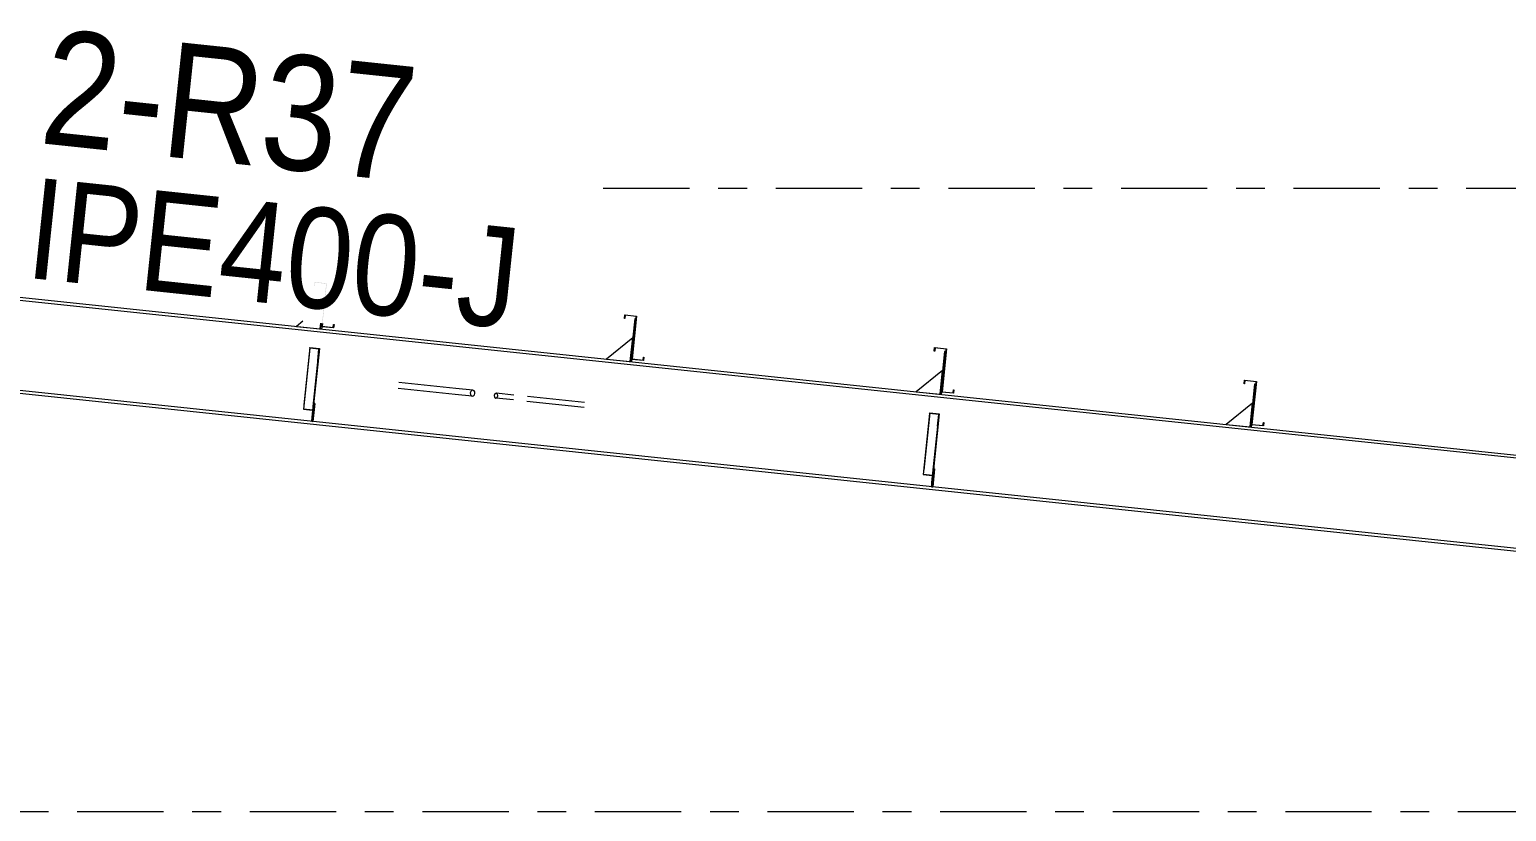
# Model space of a CAD drawing. Header units: millimetres. Extents: x -94 to 729, y -75 to 499.
# Drawn here: x 213.8 to 265.2, y 433.5 to 460.7 of the extents above; entities that cross this region are included whole.
import ezdxf

# ---------------------------------------------------------------- set-up
doc = ezdxf.new("R2010")
doc.units = ezdxf.units.MM
for name, pattern in [('XKITLINE00', [0]), ('XKITLINE02', [4, 2, -2]), ('XKITLINE03', [6, 3, -1, 1, -1])]:
    doc.linetypes.add(name, pattern=pattern)
for name, color, linetype, lineweight in [('Part', 2, 'Continuous', 0), ('PartMark', 7, 'Continuous', 0), ('S-grid', 1, 'Continuous', 0)]:
    doc.layers.add(name, color=color, linetype=linetype, lineweight=lineweight)
doc.styles.add('ARIAL', font='ARIAL.TTF')

# ---------------------------------------------------------------- blocks, each defined once
blk = doc.blocks.new('*A389')
at = {"layer": 'Part'}
blk.add_hatch(color=3, dxfattribs=at).paths.add_polyline_path([(223.59, 449.573), (223.592, 449.594), (223.924, 449.559), (223.88, 449.139), (223.863, 449.141), (223.905, 449.54)], flags=17)
blk = doc.blocks.new('*A390')
at = {"layer": 'Part'}
blk.add_hatch(color=3, dxfattribs=at).paths.add_polyline_path([(245.952, 448.021), (245.964, 448.131), (245.979, 448.129), (245.966, 448.005), (245.551, 448.049), (245.709, 449.542), (245.324, 449.583), (245.313, 449.473), (245.298, 449.475), (245.311, 449.599), (245.725, 449.555), (245.568, 448.062)], flags=17)
blk = doc.blocks.new('*A391')
at = {"layer": 'Part'}
blk.add_hatch(color=3, dxfattribs=at).paths.add_polyline_path([(245.952, 448.021), (245.964, 448.131), (245.979, 448.129), (245.966, 448.005), (245.551, 448.049), (245.709, 449.542), (245.324, 449.583), (245.313, 449.473), (245.298, 449.475), (245.311, 449.599), (245.725, 449.555), (245.568, 448.062)], flags=17)
blk = doc.blocks.new('*A392')
at = {"layer": 'Part'}
blk.add_hatch(color=3, dxfattribs=at).paths.add_polyline_path([(235.179, 449.158), (235.19, 449.267), (235.205, 449.266), (235.192, 449.141), (234.778, 449.185), (234.935, 450.678), (234.551, 450.719), (234.539, 450.609), (234.524, 450.611), (234.538, 450.735), (234.952, 450.692), (234.794, 449.198)], flags=17)
blk = doc.blocks.new('*A393')
at = {"layer": 'Part'}
blk.add_hatch(color=3, dxfattribs=at).paths.add_polyline_path([(235.179, 449.158), (235.19, 449.267), (235.205, 449.266), (235.192, 449.141), (234.778, 449.185), (234.935, 450.678), (234.551, 450.719), (234.539, 450.609), (234.524, 450.611), (234.538, 450.735), (234.952, 450.692), (234.794, 449.198)], flags=17)
blk = doc.blocks.new('*A394')
at = {"layer": 'Part'}
blk.add_hatch(color=3, dxfattribs=at).paths.add_polyline_path([(245.137, 447.301), (245.14, 447.321), (245.471, 447.287), (245.427, 446.867), (245.41, 446.868), (245.452, 447.267)], flags=17)
blk = doc.blocks.new('*A457')
at = {"layer": 'Part'}
blk.add_hatch(color=3, dxfattribs=at).paths.add_polyline_path([(224.405, 450.294), (224.417, 450.403), (224.432, 450.402), (224.419, 450.278), (224.004, 450.321), (224.162, 451.815), (223.777, 451.855), (223.766, 451.746), (223.751, 451.747), (223.764, 451.872), (224.178, 451.828), (224.021, 450.335)], flags=17)
blk = doc.blocks.new('*A458')
at = {"layer": 'Part'}
blk.add_hatch(color=3, dxfattribs=at).paths.add_polyline_path([(224.405, 450.294), (224.417, 450.403), (224.432, 450.402), (224.419, 450.278), (224.004, 450.321), (224.162, 451.815), (223.777, 451.855), (223.766, 451.746), (223.751, 451.747), (223.764, 451.872), (224.178, 451.828), (224.021, 450.335)], flags=17)
blk = doc.blocks.new('*A498')
at = {"layer": 'Part'}
blk.add_hatch(color=3, dxfattribs=at).paths.add_polyline_path([(256.726, 446.885), (256.738, 446.994), (256.753, 446.993), (256.739, 446.869), (256.325, 446.912), (256.483, 448.406), (256.098, 448.446), (256.086, 448.337), (256.072, 448.338), (256.085, 448.463), (256.499, 448.419), (256.342, 446.926)], flags=17)
blk = doc.blocks.new('*A499')
at = {"layer": 'Part'}
blk.add_hatch(color=3, dxfattribs=at).paths.add_polyline_path([(256.726, 446.885), (256.738, 446.994), (256.753, 446.993), (256.739, 446.869), (256.325, 446.912), (256.483, 448.406), (256.098, 448.446), (256.086, 448.337), (256.072, 448.338), (256.085, 448.463), (256.499, 448.419), (256.342, 446.926)], flags=17)
blk = doc.blocks.new('*A1758')
at = {"layer": 'S-grid', "color": 1, "linetype": 'XKITLINE03', "lineweight": 0}
blk.add_line((233.79, 455.134), (578.208, 455.134), dxfattribs=at)
blk = doc.blocks.new('*A1759')
at = {"layer": 'S-grid', "color": 1, "linetype": 'XKITLINE03', "lineweight": 0}
blk.add_line((-54.497, 433.467), (464.656, 433.467), dxfattribs=at)
blk = doc.blocks.new('*A1761')
at = {"layer": 'Part', "color": 7, "linetype": 'XKITLINE02', "lineweight": 0}
for p, q in [((212.574, 451.334), (212.248, 448.235)), ((212.577, 451.359), (212.586, 451.442)), ((285.22, 443.781), (284.87, 440.466)), ((277.514, 441.242), (277.182, 441.277)), ((277.525, 441.349), (277.194, 441.384))]:
    blk.add_line(p, q, dxfattribs=at)
at = {"layer": 'Part', "color": 2, "linetype": 'XKITLINE00', "lineweight": 0}
for p, q in [((212.577, 451.359), (212.574, 451.334)), ((285.208, 443.673), (212.574, 451.334)), ((212.586, 451.442), (285.22, 443.781)), ((212.248, 448.235), (212.236, 448.127)), ((277.194, 441.384), (212.248, 448.235)), ((277.182, 441.277), (212.236, 448.127)), ((284.87, 440.466), (277.514, 441.242)), ((284.881, 440.574), (277.525, 441.349))]:
    blk.add_line(p, q, dxfattribs=at)
blk = doc.blocks.new('*A1834')
at = {"layer": 'Part', "color": 2, "linetype": 'XKITLINE00', "lineweight": 0}
for p, q in [((223.59, 449.573), (223.367, 447.455)), ((223.59, 449.573), (223.592, 449.594)), ((223.905, 449.54), (223.59, 449.573)), ((223.592, 449.594), (223.924, 449.559)), ((223.924, 449.559), (223.695, 447.393)), ((223.863, 449.141), (223.905, 449.54)), ((223.863, 449.141), (223.655, 447.173)), ((223.88, 449.139), (223.863, 449.141)), ((223.367, 447.455), (223.682, 447.421)), ((223.655, 447.173), (223.672, 447.171))]:
    blk.add_line(p, q, dxfattribs=at)
at = {"layer": 'Part', "color": 7, "linetype": 'XKITLINE02', "lineweight": 0}
for p, q in [((223.368, 447.468), (223.7, 447.433)), ((223.695, 447.393), (223.672, 447.171))]:
    blk.add_line(p, q, dxfattribs=at)
blk = doc.blocks.new('*A1835')
at = {"layer": 'Part', "color": 7, "linetype": 'XKITLINE02', "lineweight": 0}
for p, q in [((223.592, 449.594), (223.367, 447.455)), ((223.905, 449.54), (223.655, 447.173)), ((223.672, 447.171), (223.924, 449.559)), ((223.367, 447.455), (223.682, 447.421)), ((223.368, 447.468), (223.7, 447.433)), ((223.655, 447.173), (223.672, 447.171))]:
    blk.add_line(p, q, dxfattribs=at)
blk = doc.blocks.new('*A1836')
at = {"layer": 'Part', "color": 7, "linetype": 'XKITLINE02', "lineweight": 0}
for p, q in [((223.723, 447.653), (223.657, 447.031)), ((223.699, 447.027), (223.764, 447.648)), ((223.764, 447.648), (223.723, 447.653)), ((223.657, 447.031), (223.699, 447.027)), ((223.67, 447.156), (223.712, 447.151))]:
    blk.add_line(p, q, dxfattribs=at)
blk = doc.blocks.new('*A1837')
at = {"layer": 'Part', "color": 2, "linetype": 'XKITLINE00', "lineweight": 0}
for p, q in [((223.975, 450.442), (223.954, 450.243)), ((224.004, 450.321), (223.996, 450.238))]:
    blk.add_line(p, q, dxfattribs=at)
at = {"layer": 'Part', "color": 7, "linetype": 'XKITLINE02', "lineweight": 0}
for p, q in [((224.004, 450.321), (224.017, 450.437)), ((223.996, 450.238), (223.954, 450.243))]:
    blk.add_line(p, q, dxfattribs=at)
blk = doc.blocks.new('*A1838')
at = {"layer": 'Part', "color": 2, "linetype": 'XKITLINE00', "lineweight": 0}
for p, q in [((223.657, 447.031), (223.695, 447.393)), ((223.764, 447.648), (223.699, 447.027)), ((223.723, 447.653), (223.764, 447.648))]:
    blk.add_line(p, q, dxfattribs=at)
at = {"layer": 'Part', "color": 7, "linetype": 'XKITLINE02', "lineweight": 0}
for p, q in [((223.695, 447.393), (223.723, 447.653)), ((223.699, 447.027), (223.657, 447.031)), ((223.67, 447.156), (223.712, 447.151))]:
    blk.add_line(p, q, dxfattribs=at)
blk = doc.blocks.new('*A1839')
at = {"layer": 'Part', "color": 2, "linetype": 'XKITLINE00', "lineweight": 0}
blk.add_line((223.345, 450.508), (223.125, 450.33), dxfattribs=at)
at = {"layer": 'Part', "color": 7, "linetype": 'XKITLINE02', "lineweight": 0}
for p, q in [((223.125, 450.33), (223.954, 450.243)), ((223.954, 450.243), (223.975, 450.442))]:
    blk.add_line(p, q, dxfattribs=at)
blk = doc.blocks.new('*A1840')
at = {"layer": 'Part', "color": 2, "linetype": 'XKITLINE00', "lineweight": 0}
for p, q in [((230.025, 447.986), (230.001, 447.929)), ((230.001, 447.929), (230.013, 447.869)), ((230.013, 447.869), (230.055, 447.84)), ((230.073, 448.005), (230.025, 447.986)), ((230.055, 447.84), (230.103, 447.859)), ((230.666, 447.775), (230.055, 447.84)), ((230.684, 447.941), (230.073, 448.005)), ((230.115, 447.976), (230.073, 448.005)), ((230.103, 447.859), (230.128, 447.916)), ((230.128, 447.916), (230.115, 447.976))]:
    blk.add_line(p, q, dxfattribs=at)
at = {"layer": 'Part', "color": 7, "linetype": 'XKITLINE02', "lineweight": 0}
for p, q in [((233.125, 447.516), (230.666, 447.775)), ((233.143, 447.681), (230.684, 447.941))]:
    blk.add_line(p, q, dxfattribs=at)
blk = doc.blocks.new('*A1841')
at = {"layer": 'Part', "color": 2, "linetype": 'XKITLINE00', "lineweight": 0}
for p, q in [((245.298, 449.475), (245.311, 449.599)), ((245.313, 449.473), (245.298, 449.475)), ((245.311, 449.599), (245.725, 449.555)), ((245.324, 449.583), (245.313, 449.473)), ((245.709, 449.542), (245.324, 449.583)), ((245.551, 448.049), (245.709, 449.542)), ((245.725, 449.555), (245.568, 448.062)), ((245.966, 448.005), (245.551, 448.049)), ((245.568, 448.062), (245.952, 448.021)), ((245.952, 448.021), (245.964, 448.131)), ((245.964, 448.131), (245.979, 448.129)), ((245.979, 448.129), (245.966, 448.005))]:
    blk.add_line(p, q, dxfattribs=at)
blk = doc.blocks.new('*A1842')
at = {"layer": 'Part', "color": 2, "linetype": 'XKITLINE00', "lineweight": 0}
for p, q in [((245.298, 449.475), (245.311, 449.599)), ((245.313, 449.473), (245.298, 449.475)), ((245.311, 449.599), (245.725, 449.555)), ((245.324, 449.583), (245.313, 449.473)), ((245.709, 449.542), (245.324, 449.583)), ((245.551, 448.049), (245.709, 449.542)), ((245.725, 449.555), (245.568, 448.062)), ((245.966, 448.005), (245.551, 448.049)), ((245.568, 448.062), (245.952, 448.021)), ((245.952, 448.021), (245.964, 448.131)), ((245.964, 448.131), (245.979, 448.129)), ((245.979, 448.129), (245.966, 448.005))]:
    blk.add_line(p, q, dxfattribs=at)
blk = doc.blocks.new('*A1843')
at = {"layer": 'Part', "color": 2, "linetype": 'XKITLINE00', "lineweight": 0}
for p, q in [((234.524, 450.611), (234.538, 450.735)), ((234.539, 450.609), (234.524, 450.611)), ((234.538, 450.735), (234.952, 450.692)), ((234.551, 450.719), (234.539, 450.609)), ((234.935, 450.678), (234.551, 450.719)), ((234.778, 449.185), (234.935, 450.678)), ((234.952, 450.692), (234.794, 449.198)), ((235.179, 449.158), (235.19, 449.267)), ((235.19, 449.267), (235.205, 449.266)), ((235.205, 449.266), (235.192, 449.141)), ((235.192, 449.141), (234.778, 449.185)), ((234.794, 449.198), (235.179, 449.158))]:
    blk.add_line(p, q, dxfattribs=at)
blk = doc.blocks.new('*A1844')
at = {"layer": 'Part', "color": 2, "linetype": 'XKITLINE00', "lineweight": 0}
for p, q in [((234.524, 450.611), (234.538, 450.735)), ((234.539, 450.609), (234.524, 450.611)), ((234.538, 450.735), (234.952, 450.692)), ((234.551, 450.719), (234.539, 450.609)), ((234.935, 450.678), (234.551, 450.719)), ((234.778, 449.185), (234.935, 450.678)), ((234.952, 450.692), (234.794, 449.198)), ((235.179, 449.158), (235.19, 449.267)), ((235.19, 449.267), (235.205, 449.266)), ((235.205, 449.266), (235.192, 449.141)), ((235.192, 449.141), (234.778, 449.185)), ((234.794, 449.198), (235.179, 449.158))]:
    blk.add_line(p, q, dxfattribs=at)
blk = doc.blocks.new('*A1845')
at = {"layer": 'Part', "color": 2, "linetype": 'XKITLINE00', "lineweight": 0}
blk.add_line((245.589, 448.799), (244.673, 448.057), dxfattribs=at)
at = {"layer": 'Part', "color": 7, "linetype": 'XKITLINE02', "lineweight": 0}
for p, q in [((245.501, 447.97), (245.589, 448.799)), ((244.673, 448.057), (245.501, 447.97))]:
    blk.add_line(p, q, dxfattribs=at)
blk = doc.blocks.new('*A1846')
at = {"layer": 'Part', "color": 7, "linetype": 'XKITLINE02', "lineweight": 0}
for p, q in [((245.243, 445.12), (245.27, 445.38)), ((245.246, 444.754), (245.204, 444.758)), ((245.218, 444.883), (245.259, 444.878))]:
    blk.add_line(p, q, dxfattribs=at)
at = {"layer": 'Part', "color": 2, "linetype": 'XKITLINE00', "lineweight": 0}
for p, q in [((245.311, 445.376), (245.246, 444.754)), ((245.27, 445.38), (245.311, 445.376)), ((245.204, 444.758), (245.243, 445.12))]:
    blk.add_line(p, q, dxfattribs=at)
blk = doc.blocks.new('*A1847')
at = {"layer": 'Part', "color": 2, "linetype": 'XKITLINE00', "lineweight": 0}
for p, q in [((245.659, 449.462), (245.501, 447.97)), ((245.7, 449.457), (245.659, 449.462)), ((245.551, 448.049), (245.543, 447.966))]:
    blk.add_line(p, q, dxfattribs=at)
at = {"layer": 'Part', "color": 7, "linetype": 'XKITLINE02', "lineweight": 0}
for p, q in [((245.551, 448.049), (245.7, 449.457)), ((245.543, 447.966), (245.501, 447.97))]:
    blk.add_line(p, q, dxfattribs=at)
blk = doc.blocks.new('*A1848')
at = {"layer": 'Part', "color": 7, "linetype": 'XKITLINE02', "lineweight": 0}
for p, q in [((245.27, 445.38), (245.204, 444.758)), ((245.246, 444.754), (245.311, 445.376)), ((245.311, 445.376), (245.27, 445.38)), ((245.204, 444.758), (245.246, 444.754)), ((245.218, 444.883), (245.259, 444.878))]:
    blk.add_line(p, q, dxfattribs=at)
blk = doc.blocks.new('*A1849')
at = {"layer": 'Part', "color": 7, "linetype": 'XKITLINE02', "lineweight": 0}
for p, q in [((245.14, 447.321), (244.914, 445.182)), ((245.452, 447.267), (245.203, 444.9)), ((245.219, 444.898), (245.471, 447.287)), ((244.914, 445.182), (245.229, 445.149)), ((244.915, 445.195), (245.247, 445.16)), ((245.203, 444.9), (245.219, 444.898))]:
    blk.add_line(p, q, dxfattribs=at)
blk = doc.blocks.new('*A1850')
at = {"layer": 'Part', "color": 2, "linetype": 'XKITLINE00', "lineweight": 0}
for p, q in [((245.137, 447.301), (244.914, 445.182)), ((245.137, 447.301), (245.14, 447.321)), ((245.452, 447.267), (245.137, 447.301)), ((245.14, 447.321), (245.471, 447.287)), ((245.471, 447.287), (245.243, 445.12)), ((245.41, 446.868), (245.452, 447.267)), ((245.41, 446.868), (245.203, 444.9)), ((245.427, 446.867), (245.41, 446.868)), ((244.914, 445.182), (245.229, 445.149)), ((245.203, 444.9), (245.219, 444.898))]:
    blk.add_line(p, q, dxfattribs=at)
at = {"layer": 'Part', "color": 7, "linetype": 'XKITLINE02', "lineweight": 0}
for p, q in [((244.915, 445.195), (245.247, 445.16)), ((245.243, 445.12), (245.219, 444.898))]:
    blk.add_line(p, q, dxfattribs=at)
blk = doc.blocks.new('*A1851')
at = {"layer": 'Part', "color": 2, "linetype": 'XKITLINE00', "lineweight": 0}
blk.add_line((234.815, 449.935), (233.899, 449.194), dxfattribs=at)
at = {"layer": 'Part', "color": 7, "linetype": 'XKITLINE02', "lineweight": 0}
for p, q in [((234.728, 449.106), (234.815, 449.935)), ((233.899, 449.194), (234.728, 449.106))]:
    blk.add_line(p, q, dxfattribs=at)
blk = doc.blocks.new('*A1852')
at = {"layer": 'Part', "color": 2, "linetype": 'XKITLINE00', "lineweight": 0}
for p, q in [((234.885, 450.598), (234.728, 449.106)), ((234.926, 450.594), (234.885, 450.598)), ((234.778, 449.185), (234.769, 449.102))]:
    blk.add_line(p, q, dxfattribs=at)
at = {"layer": 'Part', "color": 7, "linetype": 'XKITLINE02', "lineweight": 0}
for p, q in [((234.778, 449.185), (234.926, 450.594)), ((234.769, 449.102), (234.728, 449.106))]:
    blk.add_line(p, q, dxfattribs=at)
blk = doc.blocks.new('*A2090')
at = {"layer": 'Part', "color": 7, "linetype": 'XKITLINE02', "lineweight": 0}
for p, q in [((228.668, 448.174), (226.342, 448.42)), ((228.646, 447.967), (226.32, 448.213))]:
    blk.add_line(p, q, dxfattribs=at)
at = {"layer": 'Part', "color": 2, "linetype": 'XKITLINE00', "lineweight": 0}
for p, q in [((229.238, 447.905), (228.646, 447.967)), ((229.26, 448.112), (228.668, 448.174)), ((229.184, 448.068), (229.168, 448.017)), ((229.168, 448.017), (229.173, 447.964)), ((229.173, 447.964), (229.199, 447.923)), ((229.218, 448.102), (229.184, 448.068)), ((229.199, 447.923), (229.238, 447.905)), ((229.26, 448.112), (229.218, 448.102)), ((229.238, 447.905), (229.28, 447.914)), ((229.299, 448.094), (229.26, 448.112)), ((229.28, 447.914), (229.314, 447.949)), ((229.325, 448.053), (229.299, 448.094)), ((229.314, 447.949), (229.33, 448)), ((229.33, 448), (229.325, 448.053))]:
    blk.add_line(p, q, dxfattribs=at)
blk = doc.blocks.new('*A2094')
at = {"layer": 'Part', "color": 2, "linetype": 'XKITLINE00', "lineweight": 0}
for p, q in [((224.004, 450.321), (224.017, 450.437)), ((224.419, 450.278), (224.004, 450.321)), ((224.031, 450.436), (224.021, 450.335)), ((224.021, 450.335), (224.405, 450.294)), ((224.405, 450.294), (224.416, 450.395)), ((224.416, 450.395), (224.417, 450.403)), ((224.417, 450.403), (224.432, 450.402)), ((224.431, 450.394), (224.419, 450.278)), ((224.432, 450.402), (224.431, 450.394))]:
    blk.add_line(p, q, dxfattribs=at)
blk = doc.blocks.new('*A2095')
at = {"layer": 'Part', "color": 2, "linetype": 'XKITLINE00', "lineweight": 0}
for p, q in [((224.004, 450.321), (224.017, 450.437)), ((224.419, 450.278), (224.004, 450.321)), ((224.031, 450.436), (224.021, 450.335)), ((224.021, 450.335), (224.405, 450.294)), ((224.405, 450.294), (224.416, 450.395)), ((224.416, 450.395), (224.417, 450.403)), ((224.417, 450.403), (224.432, 450.402)), ((224.431, 450.394), (224.419, 450.278)), ((224.432, 450.402), (224.431, 450.394))]:
    blk.add_line(p, q, dxfattribs=at)
blk = doc.blocks.new('*A2246')
at = {"layer": 'Part', "color": 2, "linetype": 'XKITLINE00', "lineweight": 0}
for p, q in [((256.072, 448.338), (256.085, 448.463)), ((256.086, 448.337), (256.072, 448.338)), ((256.085, 448.463), (256.499, 448.419)), ((256.098, 448.446), (256.086, 448.337)), ((256.483, 448.406), (256.098, 448.446)), ((256.325, 446.912), (256.483, 448.406)), ((256.499, 448.419), (256.342, 446.926)), ((256.739, 446.869), (256.325, 446.912)), ((256.342, 446.926), (256.726, 446.885)), ((256.726, 446.885), (256.738, 446.994)), ((256.738, 446.994), (256.753, 446.993)), ((256.753, 446.993), (256.739, 446.869))]:
    blk.add_line(p, q, dxfattribs=at)
blk = doc.blocks.new('*A2247')
at = {"layer": 'Part', "color": 2, "linetype": 'XKITLINE00', "lineweight": 0}
for p, q in [((256.072, 448.338), (256.085, 448.463)), ((256.086, 448.337), (256.072, 448.338)), ((256.085, 448.463), (256.499, 448.419)), ((256.098, 448.446), (256.086, 448.337)), ((256.483, 448.406), (256.098, 448.446)), ((256.325, 446.912), (256.483, 448.406)), ((256.499, 448.419), (256.342, 446.926)), ((256.739, 446.869), (256.325, 446.912)), ((256.342, 446.926), (256.726, 446.885)), ((256.726, 446.885), (256.738, 446.994)), ((256.738, 446.994), (256.753, 446.993)), ((256.753, 446.993), (256.739, 446.869))]:
    blk.add_line(p, q, dxfattribs=at)
blk = doc.blocks.new('*A2248')
at = {"layer": 'Part', "color": 2, "linetype": 'XKITLINE00', "lineweight": 0}
blk.add_line((256.362, 447.662), (255.446, 446.921), dxfattribs=at)
at = {"layer": 'Part', "color": 7, "linetype": 'XKITLINE02', "lineweight": 0}
for p, q in [((256.275, 446.834), (256.362, 447.662)), ((255.446, 446.921), (256.275, 446.834))]:
    blk.add_line(p, q, dxfattribs=at)
blk = doc.blocks.new('*A2249')
at = {"layer": 'Part', "color": 2, "linetype": 'XKITLINE00', "lineweight": 0}
for p, q in [((256.432, 448.325), (256.275, 446.834)), ((256.474, 448.321), (256.432, 448.325)), ((256.325, 446.912), (256.316, 446.829))]:
    blk.add_line(p, q, dxfattribs=at)
at = {"layer": 'Part', "color": 7, "linetype": 'XKITLINE02', "lineweight": 0}
for p, q in [((256.325, 446.912), (256.474, 448.321)), ((256.316, 446.829), (256.275, 446.834))]:
    blk.add_line(p, q, dxfattribs=at)
blk = doc.blocks.new('*A2392')
at = {"layer": 'PartMark', "color": 3, "style": 'ARIAL', "width": 0.85}
blk.add_text('2-R37', height=4, rotation=-6.0218, dxfattribs=at).set_placement((214.147, 456.707))
at = {"layer": 'PartMark', "color": 7, "style": 'ARIAL', "width": 0.85}
blk.add_text('IPE400-J', height=3.5, rotation=-6.0218, dxfattribs=at).set_placement((213.654, 452.033))

msp = doc.modelspace()

# ---------------------------------------------------------------- block references
at = {"lineweight": 0}
for name in ['*A2392', '*A1758', '*A457', '*A458', '*A1761', '*A1839', '*A1837', '*A2094', '*A2095', '*A392', '*A393', '*A1843', '*A1844', '*A1852', '*A1851', '*A1834', '*A1835', '*A389', '*A390', '*A391', '*A1841', '*A1842', '*A1847', '*A1845', '*A2090', '*A498', '*A499', '*A2246', '*A2247', '*A2249', '*A1840', '*A1836', '*A1838', '*A1849', '*A1850', '*A394', '*A2248', '*A1846', '*A1848', '*A1759']:
    msp.add_blockref(name, (0, 0), dxfattribs=at)

doc.saveas('drawing.dxf')
